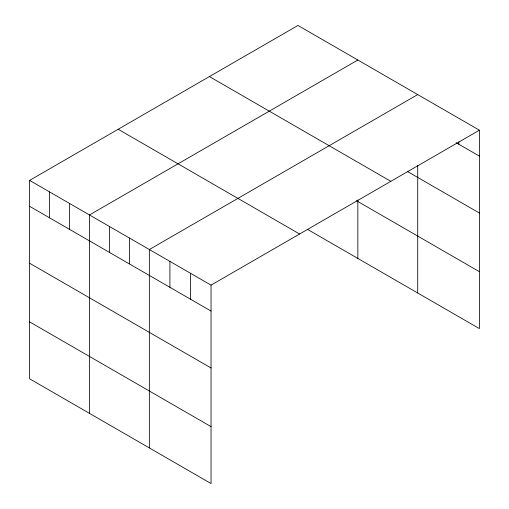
<?xml version="1.0" encoding="UTF-8"?>
<svg xmlns="http://www.w3.org/2000/svg" width="509" height="509" viewBox="0 0 509 509"><rect width="100%" height="100%" fill="white"/><g stroke="black" fill="none" stroke-linecap="round" stroke-linejoin="round"><path stroke-width="0.76" d="M479.395 130.202L211.038 285.135L211.038 483.55L29.605 378.798L29.605 180.39L297.962 25.45L479.395 130.202L479.395 328.61L307.601 229.425M357.84 60.017L89.476 214.957L89.476 413.365M417.711 94.585L149.347 249.525L149.347 447.933M456.096 142.66L479.395 156.117M407.391 171.463L479.395 213.042M209.403 76.579L390.836 181.331M356.459 200.711L479.395 271.685M118.164 129.261L299.597 234.006M29.605 180.39L211.038 285.135M29.605 206.304L211.038 311.056M29.605 263.229L211.038 367.975M29.605 321.879L211.038 426.625M458.838 141.89L458.838 144.244M417.711 165.565L417.711 292.999M357.84 199.942L357.84 258.432M190.474 273.263L190.474 299.184M169.911 261.397L169.911 287.311M129.388 238.002L129.388 263.916M109.435 226.48L109.435 252.394M69.517 203.435L69.517 229.349M49.558 191.912L49.558 217.827"/></g></svg>
